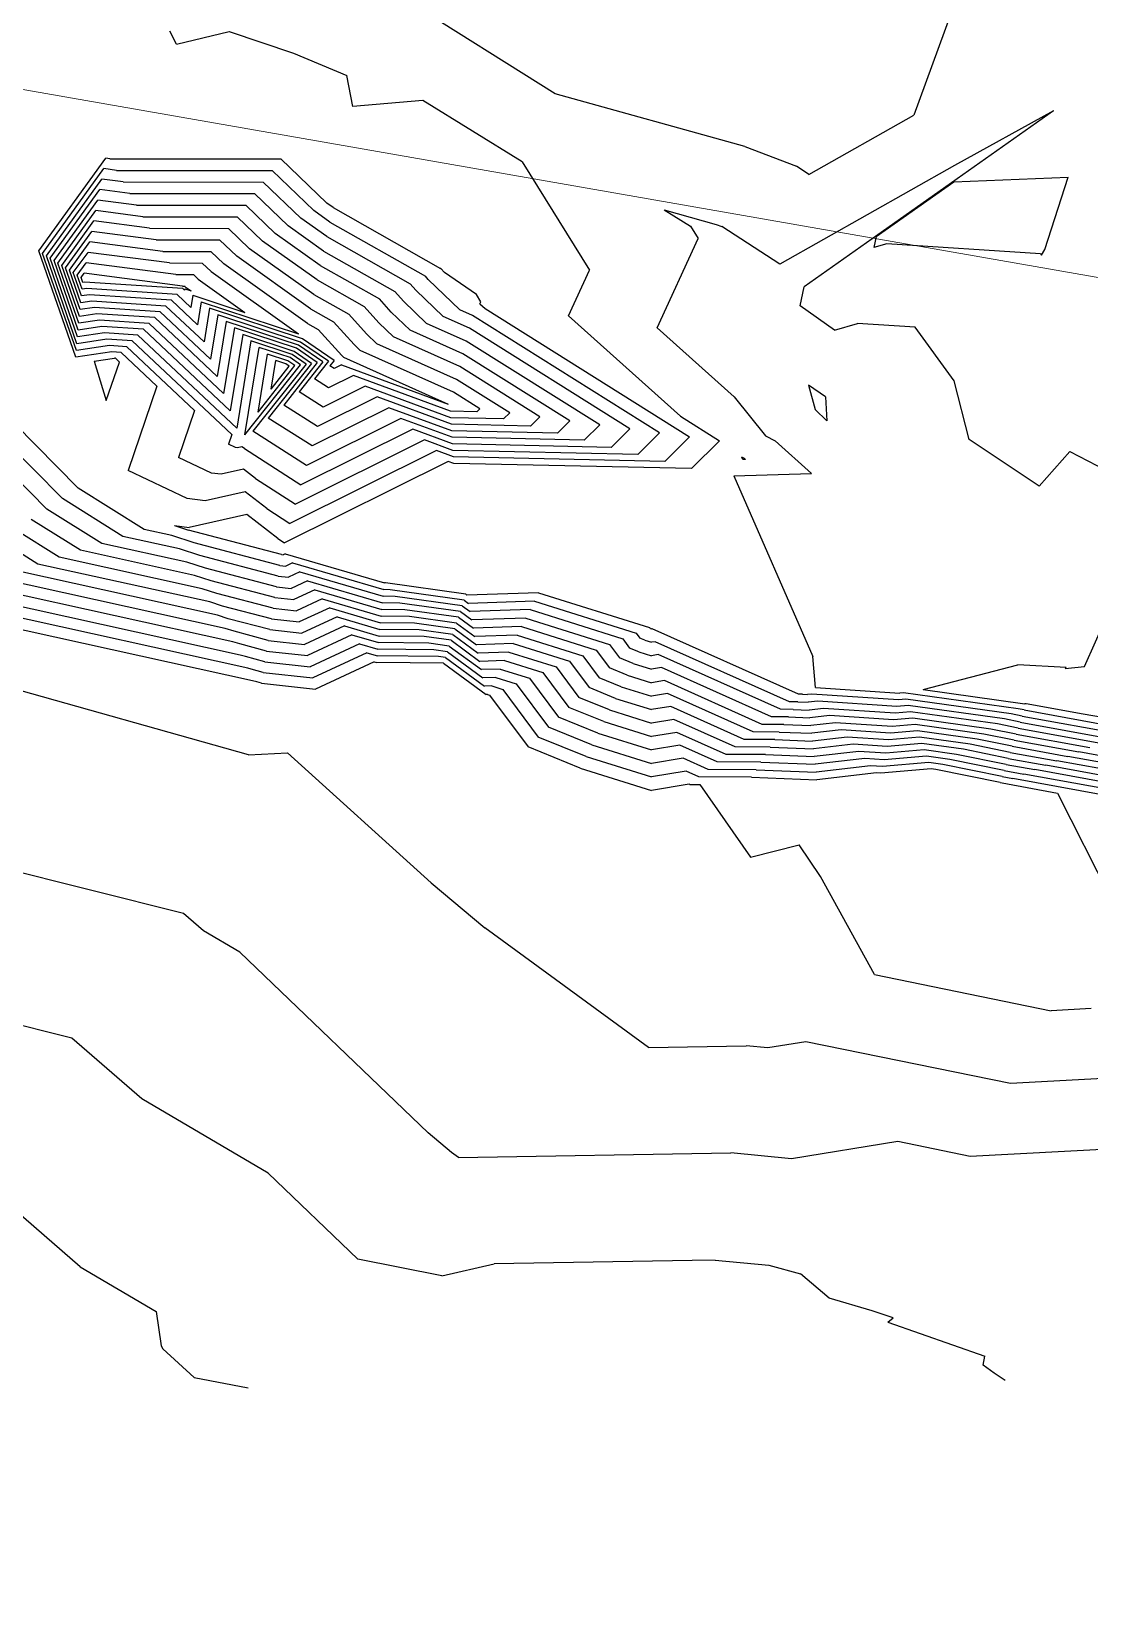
# Model space of a CAD drawing. Header units: metres. Extents: x -1120501 to 1198934, y -4928884 to 66998.
# Drawn here: x -600.4 to -540.9, y -424.5 to -336.7 of the extents above; entities that cross this region are included whole.
import ezdxf

# ---------------------------------------------------------------- set-up
doc = ezdxf.new("R2010")
doc.units = ezdxf.units.M
doc.layers.add('CL', color=5, linetype='Continuous')
doc.layers.add('SURF2CONTOURS', color=7, linetype='Continuous', lineweight=0)

msp = doc.modelspace()

# ---------------------------------------------------------------- linework, layer by layer
at = {"color": 7, "lineweight": 0}
msp.add_circle((-684.638, 190.5), 66807.042, dxfattribs=at)
at = {"layer": 'CL', "linetype": 'Continuous', "lineweight": 0}
msp.add_lwpolyline([(-1067.58, 367.805), (-1082.93, 319.257), (-1104.11, 221.685), (-1108.394, 149.1), (-1119.847, 75.237), (-1093.535, -4.65), (-914.216, -147.319), (-825.866, -265.536), (-744.417, -314.858), (-442.717, -367.63), (-277.082, -412.371), (-43.504, -540.285), (86.314, -636.548), (247.278, -699.703), (413.508, -706.366), (555.047, -769.609), (597.289, -868.966), (635.366, -929.414), (778.63, -1023.654), (803.38, -1108.375), (824.322, -1155.971), (872.87, -1163.587)], dxfattribs=at)
at = {"layer": 'SURF2CONTOURS', "color": 2, "linetype": 'Continuous', "lineweight": -3}
for p, q in [((-547.998, -333.697, 250.5), (-550.808, -341.415, 250.5)), ((-570.951, -340.218, 250.5), (-579.248, -335.025, 250.5)), ((-592.217, -337.441, 250.5), (-592.596, -336.71, 250.5)), ((-592.217, -337.441, 250.5), (-589.252, -336.727, 250.5)), ((-589.252, -336.727, 250.5), (-585.64, -337.94, 250.5)), ((-585.64, -337.94, 250.5), (-582.647, -339.19, 250.5)), ((-582.316, -340.93, 250.5), (-582.647, -339.19, 250.5)), ((-578.378, -340.594, 250.5), (-582.316, -340.93, 250.5)), ((-572.801, -344.041, 250.5), (-578.378, -340.594, 250.5)), ((-560.314, -343.185, 250.5), (-570.951, -340.218, 250.5)), ((-556.715, -344.739, 250.5), (-550.808, -341.415, 250.5)), ((-560.314, -343.185, 250.5), (-557.409, -344.289, 250.5)), ((-572.801, -344.041, 250.5), (-569.024, -350.119, 250.5)), ((-599.736, -349.175, 251.5), (-596.3, -344.419, 251.5)), ((-595.58, -344.514, 251.5), (-596.3, -344.419, 251.5)), ((-595.58, -344.514, 251.5), (-586.85, -344.524, 251.5)), ((-584.502, -346.776, 251.5), (-586.85, -344.524, 251.5)), ((-556.715, -344.739, 250.5), (-557.409, -344.289, 250.5)), ((-548.569, -345.158, 250.5), (-542.145, -344.897, 250.5)), ((-543.457, -348.963, 250.5), (-542.145, -344.897, 250.5)), ((-599.304, -349.445, 252.5), (-596.52, -345.594, 252.5)), ((-594.839, -345.814, 252.5), (-596.52, -345.594, 252.5)), ((-594.839, -345.814, 252.5), (-587.83, -345.822, 252.5)), ((-585.945, -347.63, 252.5), (-587.83, -345.822, 252.5)), ((-552.927, -348.234, 250.5), (-548.569, -345.158, 250.5)), ((-598.871, -349.716, 253.5), (-596.741, -346.768, 253.5)), ((-594.097, -347.114, 253.5), (-596.741, -346.768, 253.5)), ((-583.6, -347.418, 251.5), (-584.502, -346.776, 251.5)), ((-594.097, -347.114, 253.5), (-588.811, -347.12, 253.5)), ((-587.389, -348.484, 253.5), (-588.811, -347.12, 253.5)), ((-583.961, -349.042, 252.5), (-585.945, -347.63, 252.5)), ((-583.6, -347.418, 251.5), (-578.243, -350.453, 251.5)), ((-598.439, -349.987, 254.5), (-596.961, -347.942, 254.5)), ((-593.356, -348.414, 254.5), (-596.961, -347.942, 254.5)), ((-593.356, -348.414, 254.5), (-589.791, -348.418, 254.5)), ((-588.832, -349.338, 254.5), (-589.791, -348.418, 254.5)), ((-584.323, -350.665, 253.5), (-587.389, -348.484, 253.5)), ((-552.927, -348.234, 250.5), (-553.064, -348.849, 250.5)), ((-597.836, -354.624, 251.5), (-599.736, -349.175, 251.5)), ((-597.764, -353.86, 252.5), (-599.304, -349.445, 252.5)), ((-598.007, -350.257, 255.5), (-597.182, -349.116, 255.5)), ((-592.615, -349.714, 255.5), (-597.182, -349.116, 255.5)), ((-584.684, -352.289, 254.5), (-588.832, -349.338, 254.5)), ((-583.961, -349.042, 252.5), (-579.962, -351.307, 252.5)), ((-552.337, -348.642, 250.5), (-553.064, -348.849, 250.5)), ((-543.702, -349.2, 250.5), (-552.337, -348.642, 250.5)), ((-543.702, -349.2, 250.5), (-543.652, -349.268, 250.5)), ((-543.652, -349.268, 250.5), (-543.457, -348.963, 250.5)), ((-597.693, -353.095, 253.5), (-598.871, -349.716, 253.5)), ((-597.622, -352.33, 254.5), (-598.439, -349.987, 254.5)), ((-597.551, -351.565, 255.5), (-598.007, -350.257, 255.5)), ((-597.574, -350.528, 256.5), (-597.403, -350.29, 256.5)), ((-591.873, -351.014, 256.5), (-597.403, -350.29, 256.5)), ((-592.615, -349.714, 255.5), (-590.771, -349.716, 255.5)), ((-590.275, -350.192, 255.5), (-590.771, -349.716, 255.5)), ((-590.275, -350.192, 255.5), (-585.358, -353.69, 255.5)), ((-570.206, -352.681, 250.5), (-569.024, -350.119, 250.5)), ((-597.479, -350.8, 256.5), (-597.574, -350.528, 256.5)), ((-597.387, -350.786, 256.5), (-597.479, -350.8, 256.5)), ((-591.865, -351.152, 256.5), (-597.387, -350.786, 256.5)), ((-591.873, -351.014, 256.5), (-591.751, -351.014, 256.5)), ((-591.865, -351.152, 256.5), (-591.769, -351.243, 256.5)), ((-591.755, -351.158, 256.5), (-591.769, -351.243, 256.5)), ((-591.755, -351.158, 256.5), (-591.392, -351.277, 256.5)), ((-591.718, -351.045, 256.5), (-591.751, -351.014, 256.5)), ((-591.718, -351.045, 256.5), (-591.392, -351.277, 256.5)), ((-584.323, -350.665, 253.5), (-581.681, -352.161, 253.5)), ((-578.076, -350.637, 251.5), (-578.243, -350.453, 251.5)), ((-578.076, -350.637, 251.5), (-576.304, -352.342, 251.5)), ((-597.105, -351.499, 255.5), (-597.551, -351.565, 255.5)), ((-592.494, -351.804, 255.5), (-597.105, -351.499, 255.5)), ((-592.494, -351.804, 255.5), (-591.035, -353.178, 255.5)), ((-590.824, -351.891, 255.5), (-591.035, -353.178, 255.5)), ((-590.824, -351.891, 255.5), (-585.358, -353.69, 255.5)), ((-579.464, -351.857, 252.5), (-579.962, -351.307, 252.5)), ((-579.464, -351.857, 252.5), (-578.169, -353.103, 252.5)), ((-596.542, -352.923, 253.5), (-597.693, -353.095, 253.5)), ((-596.823, -352.211, 254.5), (-597.622, -352.33, 254.5)), ((-593.123, -352.456, 254.5), (-596.823, -352.211, 254.5)), ((-593.752, -353.108, 253.5), (-596.542, -352.923, 253.5)), ((-593.123, -352.456, 254.5), (-590.302, -355.112, 254.5)), ((-589.894, -352.625, 254.5), (-590.302, -355.112, 254.5)), ((-585.249, -354.153, 254.5), (-589.894, -352.625, 254.5)), ((-584.684, -352.289, 254.5), (-583.401, -353.016, 254.5)), ((-580.852, -353.077, 253.5), (-581.681, -352.161, 253.5)), ((-575.588, -352.663, 251.5), (-576.304, -352.342, 251.5)), ((-565.087, -359.24, 251.5), (-575.588, -352.663, 251.5)), ((-570.206, -352.681, 250.5), (-563.916, -358.314, 250.5)), ((-596.26, -353.636, 252.5), (-597.764, -353.86, 252.5)), ((-594.381, -353.76, 252.5), (-596.26, -353.636, 252.5)), ((-594.381, -353.76, 252.5), (-588.835, -358.981, 252.5)), ((-593.752, -353.108, 253.5), (-589.568, -357.046, 253.5)), ((-588.963, -353.358, 253.5), (-589.568, -357.046, 253.5)), ((-585.484, -354.503, 253.5), (-588.963, -353.358, 253.5)), ((-582.24, -354.297, 254.5), (-583.401, -353.016, 254.5)), ((-580.852, -353.077, 253.5), (-580.034, -353.864, 253.5)), ((-575.949, -354.096, 252.5), (-578.169, -353.103, 252.5)), ((-595.978, -354.348, 251.5), (-597.836, -354.624, 251.5)), ((-595.01, -354.412, 251.5), (-595.978, -354.348, 251.5)), ((-591.208, -357.991, 251.5), (-595.01, -354.412, 251.5)), ((-588.033, -354.091, 252.5), (-588.835, -358.981, 252.5)), ((-585.72, -354.852, 252.5), (-588.033, -354.091, 252.5)), ((-584.311, -355.306, 253.5), (-585.484, -354.503, 253.5)), ((-583.682, -355.226, 254.5), (-585.249, -354.153, 254.5)), ((-582.24, -354.297, 254.5), (-581.899, -354.625, 254.5)), ((-576.671, -356.964, 254.5), (-581.899, -354.625, 254.5)), ((-576.31, -355.53, 253.5), (-580.034, -353.864, 253.5)), ((-568.452, -358.792, 252.5), (-575.949, -354.096, 252.5)), ((-596.827, -355.229, 250.5), (-595.696, -355.06, 250.5)), ((-596.827, -355.229, 250.5), (-596.154, -357.437, 250.5)), ((-596.154, -357.437, 250.5), (-595.414, -355.276, 250.5)), ((-595.639, -355.064, 250.5), (-595.696, -355.06, 250.5)), ((-595.414, -355.276, 250.5), (-595.639, -355.064, 250.5)), ((-584.94, -355.386, 252.5), (-587.922, -359.154, 252.5)), ((-587.636, -358.078, 251.5), (-587.102, -354.824, 251.5)), ((-587.636, -358.078, 251.5), (-585.569, -355.466, 251.5)), ((-585.956, -355.202, 251.5), (-587.102, -354.824, 251.5)), ((-584.311, -355.306, 253.5), (-586.195, -357.686, 253.5)), ((-585.569, -355.466, 251.5), (-585.956, -355.202, 251.5)), ((-584.94, -355.386, 252.5), (-585.72, -354.852, 252.5)), ((-583.682, -355.226, 254.5), (-584.468, -356.218, 254.5)), ((-571.816, -358.345, 253.5), (-576.31, -355.53, 253.5)), ((-583.676, -356.723, 254.5), (-584.468, -356.218, 254.5)), ((-582.281, -356.03, 254.5), (-583.676, -356.723, 254.5)), ((-576.827, -358.037, 254.5), (-582.281, -356.03, 254.5)), ((-580.95, -357.234, 253.5), (-584.296, -358.897, 253.5)), ((-576.783, -358.768, 253.5), (-580.95, -357.234, 253.5)), ((-575.181, -357.897, 254.5), (-576.671, -356.964, 254.5)), ((-555.784, -357.223, 249.5), (-556.729, -356.567, 249.5)), ((-556.729, -356.567, 249.5), (-556.349, -357.935, 249.5)), ((-555.784, -357.223, 249.5), (-555.693, -358.572, 249.5)), ((-591.208, -357.991, 251.5), (-592.109, -360.623, 251.5)), ((-584.296, -358.897, 253.5), (-586.195, -357.686, 253.5)), ((-575.354, -358.07, 254.5), (-576.827, -358.037, 254.5)), ((-575.354, -358.07, 254.5), (-575.181, -357.897, 254.5)), ((-555.693, -358.572, 249.5), (-556.349, -357.935, 249.5)), ((-579.618, -358.438, 252.5), (-584.916, -361.071, 252.5)), ((-576.738, -359.498, 252.5), (-579.618, -358.438, 252.5)), ((-572.339, -358.866, 253.5), (-576.783, -358.768, 253.5)), ((-572.339, -358.866, 253.5), (-571.816, -358.345, 253.5)), ((-569.323, -359.663, 252.5), (-568.452, -358.792, 252.5)), ((-563.916, -358.314, 250.5), (-561.723, -359.687, 250.5)), ((-598.61, -362.941, 251.5), (-601.87, -359.631, 251.5)), ((-584.916, -361.071, 252.5), (-587.922, -359.154, 252.5)), ((-578.287, -359.642, 251.5), (-585.536, -363.245, 251.5)), ((-576.693, -360.229, 251.5), (-578.287, -359.642, 251.5)), ((-569.323, -359.663, 252.5), (-576.738, -359.498, 252.5)), ((-566.308, -360.459, 251.5), (-565.087, -359.24, 251.5)), ((-563.293, -361.255, 250.5), (-561.723, -359.687, 250.5)), ((-590.258, -361.504, 251.5), (-592.109, -360.623, 251.5)), ((-576.956, -360.846, 250.5), (-586.157, -365.419, 250.5)), ((-576.648, -360.96, 250.5), (-576.956, -360.846, 250.5)), ((-566.308, -360.459, 251.5), (-576.693, -360.229, 251.5)), ((-560.424, -360.744, 250.5), (-560.479, -360.614, 250.5)), ((-560.33, -360.689, 250.5), (-560.479, -360.614, 250.5)), ((-560.275, -360.739, 250.5), (-560.424, -360.744, 250.5)), ((-560.275, -360.739, 250.5), (-560.33, -360.689, 250.5)), ((-589.699, -361.575, 251.5), (-590.258, -361.504, 251.5)), ((-588.448, -361.291, 251.5), (-589.699, -361.575, 251.5)), ((-587.776, -361.816, 251.5), (-588.448, -361.291, 251.5)), ((-563.293, -361.255, 250.5), (-576.648, -360.96, 250.5)), ((-587.776, -361.816, 251.5), (-585.536, -363.245, 251.5)), ((-595.218, -365.062, 251.5), (-598.61, -362.941, 251.5)), ((-597.605, -365.836, 252.5), (-600.367, -364.109, 252.5)), ((-588.265, -363.822, 250.5), (-591.505, -364.56, 250.5)), ((-586.525, -365.184, 250.5), (-588.265, -363.822, 250.5)), ((-592.053, -365.761, 251.5), (-595.218, -365.062, 251.5)), ((-592.331, -364.455, 250.5), (-591.505, -364.56, 250.5)), ((-592.331, -364.455, 250.5), (-591.544, -364.705, 250.5)), ((-586.316, -366.084, 250.5), (-591.544, -364.705, 250.5)), ((-586.525, -365.184, 250.5), (-586.157, -365.419, 250.5)), ((-599.992, -366.609, 253.5), (-602.124, -365.276, 253.5)), ((-591.198, -367.25, 252.5), (-597.605, -365.836, 252.5)), ((-590.904, -366.126, 251.5), (-592.053, -365.761, 251.5)), ((-586.503, -367.286, 251.5), (-590.904, -366.126, 251.5)), ((-586.316, -366.084, 250.5), (-586.219, -366.094, 250.5)), ((-586.114, -366.046, 250.5), (-586.219, -366.094, 250.5)), ((-586.114, -366.046, 250.5), (-580.535, -367.673, 250.5)), ((-590.342, -368.739, 253.5), (-599.992, -366.609, 253.5)), ((-589.486, -370.228, 254.5), (-602.379, -367.383, 254.5)), ((-590.264, -367.546, 252.5), (-591.198, -367.25, 252.5)), ((-586.69, -368.489, 252.5), (-590.264, -367.546, 252.5)), ((-586.503, -367.286, 251.5), (-585.919, -367.35, 251.5)), ((-585.281, -367.054, 251.5), (-585.919, -367.35, 251.5)), ((-585.281, -367.054, 251.5), (-580.608, -368.417, 251.5)), ((-580.48, -367.674, 250.5), (-580.535, -367.673, 250.5)), ((-575.966, -368.31, 250.5), (-580.48, -367.674, 250.5)), ((-588.63, -371.717, 255.5), (-604.766, -368.156, 255.5)), ((-589.624, -368.967, 253.5), (-590.342, -368.739, 253.5)), ((-586.69, -368.489, 252.5), (-585.619, -368.606, 252.5)), ((-584.447, -368.063, 252.5), (-585.619, -368.606, 252.5)), ((-584.447, -368.063, 252.5), (-580.681, -369.161, 252.5)), ((-579.938, -368.425, 251.5), (-580.608, -368.417, 251.5)), ((-576.174, -368.955, 251.5), (-579.938, -368.425, 251.5)), ((-575.966, -368.31, 250.5), (-575.908, -368.353, 250.5)), ((-571.883, -368.218, 250.5), (-575.908, -368.353, 250.5)), ((-571.883, -368.218, 250.5), (-565.663, -370.175, 250.5)), ((-587.774, -373.206, 256.5), (-607.153, -368.93, 256.5)), ((-586.878, -369.691, 253.5), (-589.624, -368.967, 253.5)), ((-583.613, -369.072, 253.5), (-585.318, -369.861, 253.5)), ((-583.613, -369.072, 253.5), (-580.754, -369.906, 253.5)), ((-579.396, -369.176, 252.5), (-580.681, -369.161, 252.5)), ((-576.382, -369.6, 252.5), (-579.396, -369.176, 252.5)), ((-576.382, -369.6, 252.5), (-575.548, -370.213, 252.5)), ((-576.174, -368.955, 251.5), (-575.728, -369.283, 251.5)), ((-572.362, -369.17, 251.5), (-575.728, -369.283, 251.5)), ((-572.362, -369.17, 251.5), (-567.161, -370.806, 251.5)), ((-541.233, -372.356, 249.5), (-539.997, -369.598, 249.5)), ((-588.985, -370.387, 254.5), (-589.486, -370.228, 254.5)), ((-587.065, -370.893, 254.5), (-588.985, -370.387, 254.5)), ((-586.878, -369.691, 253.5), (-585.318, -369.861, 253.5)), ((-582.779, -370.08, 254.5), (-585.018, -371.117, 254.5)), ((-582.779, -370.08, 254.5), (-580.827, -370.65, 254.5)), ((-578.854, -369.927, 253.5), (-580.754, -369.906, 253.5)), ((-576.591, -370.246, 253.5), (-578.854, -369.927, 253.5)), ((-576.591, -370.246, 253.5), (-575.368, -371.143, 253.5)), ((-572.841, -370.122, 252.5), (-575.548, -370.213, 252.5)), ((-572.841, -370.122, 252.5), (-568.658, -371.438, 252.5)), ((-565.663, -370.175, 250.5), (-565.633, -370.214, 250.5)), ((-565.593, -370.231, 250.5), (-565.633, -370.214, 250.5)), ((-565.593, -370.231, 250.5), (-565.539, -370.248, 250.5)), ((-565.51, -370.243, 250.5), (-565.539, -370.248, 250.5)), ((-557.294, -373.921, 250.5), (-565.51, -370.243, 250.5)), ((-587.065, -370.893, 254.5), (-585.018, -371.117, 254.5)), ((-581.945, -371.089, 255.5), (-584.717, -372.372, 255.5)), ((-581.945, -371.089, 255.5), (-580.901, -371.394, 255.5)), ((-577.77, -371.428, 255.5), (-580.901, -371.394, 255.5)), ((-578.312, -370.677, 254.5), (-580.827, -370.65, 254.5)), ((-576.799, -370.891, 254.5), (-578.312, -370.677, 254.5)), ((-576.799, -370.891, 254.5), (-575.188, -372.073, 254.5)), ((-573.32, -371.074, 253.5), (-575.368, -371.143, 253.5)), ((-573.32, -371.074, 253.5), (-570.156, -372.07, 253.5)), ((-567.161, -370.806, 251.5), (-566.773, -371.324, 251.5)), ((-566.252, -371.537, 251.5), (-566.773, -371.324, 251.5)), ((-588.345, -371.808, 255.5), (-588.63, -371.717, 255.5)), ((-587.252, -372.096, 255.5), (-588.345, -371.808, 255.5)), ((-587.252, -372.096, 255.5), (-584.717, -372.372, 255.5)), ((-581.111, -372.098, 256.5), (-584.417, -373.628, 256.5)), ((-581.111, -372.098, 256.5), (-580.974, -372.138, 256.5)), ((-577.228, -372.179, 256.5), (-580.974, -372.138, 256.5)), ((-577.007, -371.536, 255.5), (-577.77, -371.428, 255.5)), ((-577.215, -372.181, 256.5), (-577.228, -372.179, 256.5)), ((-577.215, -372.181, 256.5), (-574.828, -373.933, 256.5)), ((-577.007, -371.536, 255.5), (-575.008, -373.003, 255.5)), ((-573.799, -372.026, 254.5), (-575.188, -372.073, 254.5)), ((-573.799, -372.026, 254.5), (-571.653, -372.701, 254.5)), ((-570.156, -372.07, 253.5), (-569.052, -373.545, 253.5)), ((-568.658, -371.438, 252.5), (-567.912, -372.434, 252.5)), ((-566.252, -371.537, 251.5), (-565.541, -371.758, 251.5)), ((-565.162, -371.696, 251.5), (-565.541, -371.758, 251.5)), ((-558.309, -374.764, 251.5), (-565.162, -371.696, 251.5)), ((-550.293, -373.654, 249.5), (-544.982, -372.263, 249.5)), ((-542.263, -372.412, 249.5), (-544.982, -372.263, 249.5)), ((-574.278, -372.978, 255.5), (-575.008, -373.003, 255.5)), ((-574.278, -372.978, 255.5), (-573.151, -373.333, 255.5)), ((-571.653, -372.701, 254.5), (-570.191, -374.655, 254.5)), ((-566.911, -372.843, 252.5), (-567.912, -372.434, 252.5)), ((-566.911, -372.843, 252.5), (-565.543, -373.269, 252.5)), ((-564.815, -373.149, 252.5), (-565.543, -373.269, 252.5)), ((-559.325, -375.607, 252.5), (-564.815, -373.149, 252.5)), ((-542.33, -372.482, 249.5), (-541.233, -372.356, 249.5)), ((-542.263, -372.412, 249.5), (-542.33, -372.482, 249.5)), ((-587.705, -373.228, 256.5), (-587.774, -373.206, 256.5)), ((-587.44, -373.298, 256.5), (-587.705, -373.228, 256.5)), ((-587.44, -373.298, 256.5), (-584.417, -373.628, 256.5)), ((-574.757, -373.93, 256.5), (-574.828, -373.933, 256.5)), ((-574.757, -373.93, 256.5), (-574.648, -373.965, 256.5)), ((-574.648, -373.965, 256.5), (-572.47, -376.875, 256.5)), ((-573.151, -373.333, 255.5), (-571.331, -375.765, 255.5)), ((-567.569, -374.148, 253.5), (-569.052, -373.545, 253.5)), ((-557.071, -373.923, 250.5), (-557.294, -373.921, 250.5)), ((-557.071, -373.923, 250.5), (-556.793, -373.934, 250.5)), ((-556.54, -373.905, 250.5), (-556.793, -373.934, 250.5)), ((-551.686, -374.232, 250.5), (-556.54, -373.905, 250.5)), ((-550.293, -373.654, 249.5), (-544.576, -374.45, 249.5)), ((-568.228, -375.454, 254.5), (-570.191, -374.655, 254.5)), ((-567.569, -374.148, 253.5), (-565.545, -374.78, 253.5)), ((-564.467, -374.602, 253.5), (-565.545, -374.78, 253.5)), ((-560.34, -376.45, 253.5), (-564.467, -374.602, 253.5)), ((-557.59, -374.769, 251.5), (-558.309, -374.764, 251.5)), ((-557.59, -374.769, 251.5), (-556.696, -374.804, 251.5)), ((-555.881, -374.71, 251.5), (-556.696, -374.804, 251.5)), ((-551.863, -374.981, 251.5), (-555.881, -374.71, 251.5)), ((-551.005, -374.906, 251.5), (-551.863, -374.981, 251.5)), ((-551.262, -374.195, 250.5), (-551.686, -374.232, 250.5)), ((-545.345, -375.018, 250.5), (-551.262, -374.195, 250.5)), ((-546.114, -375.587, 251.5), (-551.005, -374.906, 251.5)), ((-544.512, -374.463, 249.5), (-544.576, -374.45, 249.5)), ((-541.304, -375.044, 249.5), (-544.512, -374.463, 249.5)), ((-568.886, -376.76, 255.5), (-571.331, -375.765, 255.5)), ((-568.228, -375.454, 254.5), (-565.547, -376.291, 254.5)), ((-558.11, -375.615, 252.5), (-559.325, -375.607, 252.5)), ((-558.11, -375.615, 252.5), (-556.599, -375.674, 252.5)), ((-555.221, -375.516, 252.5), (-556.599, -375.674, 252.5)), ((-552.041, -375.731, 252.5), (-555.221, -375.516, 252.5)), ((-550.748, -375.617, 252.5), (-552.041, -375.731, 252.5)), ((-546.882, -376.155, 252.5), (-550.748, -375.617, 252.5)), ((-544.962, -375.821, 251.5), (-546.114, -375.587, 251.5)), ((-544.737, -375.142, 250.5), (-545.345, -375.018, 250.5)), ((-544.737, -375.142, 250.5), (-539.095, -376.163, 250.5)), ((-534.014, -376.276, 249.5), (-541.304, -375.044, 249.5)), ((-564.119, -376.056, 254.5), (-565.547, -376.291, 254.5)), ((-561.356, -377.293, 254.5), (-564.119, -376.056, 254.5)), ((-558.63, -376.461, 253.5), (-560.34, -376.45, 253.5)), ((-558.63, -376.461, 253.5), (-556.501, -376.544, 253.5)), ((-554.562, -376.322, 253.5), (-556.501, -376.544, 253.5)), ((-552.219, -376.48, 253.5), (-554.562, -376.322, 253.5)), ((-550.491, -376.329, 253.5), (-552.219, -376.48, 253.5)), ((-547.651, -376.724, 253.5), (-550.491, -376.329, 253.5)), ((-545.187, -376.5, 252.5), (-546.882, -376.155, 252.5)), ((-545.187, -376.5, 252.5), (-541.558, -377.157, 252.5)), ((-544.962, -375.821, 251.5), (-540.326, -376.66, 251.5)), ((-569.545, -378.066, 256.5), (-572.47, -376.875, 256.5)), ((-568.886, -376.76, 255.5), (-565.548, -377.802, 255.5)), ((-563.772, -377.509, 255.5), (-565.548, -377.802, 255.5)), ((-562.372, -378.136, 255.5), (-563.772, -377.509, 255.5)), ((-559.149, -377.307, 254.5), (-561.356, -377.293, 254.5)), ((-559.149, -377.307, 254.5), (-556.404, -377.415, 254.5)), ((-553.903, -377.128, 254.5), (-556.404, -377.415, 254.5)), ((-552.396, -377.229, 254.5), (-553.903, -377.128, 254.5)), ((-550.234, -377.04, 254.5), (-552.396, -377.229, 254.5)), ((-548.42, -377.292, 254.5), (-550.234, -377.04, 254.5)), ((-545.638, -377.858, 254.5), (-548.42, -377.292, 254.5)), ((-545.413, -377.179, 253.5), (-547.651, -376.724, 253.5)), ((-545.413, -377.179, 253.5), (-542.789, -377.654, 253.5)), ((-537.673, -377.864, 252.5), (-541.558, -377.157, 252.5)), ((-569.545, -378.066, 256.5), (-565.55, -379.313, 256.5)), ((-559.669, -378.153, 255.5), (-562.372, -378.136, 255.5)), ((-559.669, -378.153, 255.5), (-556.307, -378.285, 255.5)), ((-553.243, -377.934, 255.5), (-556.307, -378.285, 255.5)), ((-552.574, -377.979, 255.5), (-553.243, -377.934, 255.5)), ((-549.977, -377.751, 255.5), (-552.574, -377.979, 255.5)), ((-549.189, -377.861, 255.5), (-549.977, -377.751, 255.5)), ((-545.863, -378.538, 255.5), (-549.189, -377.861, 255.5)), ((-545.638, -377.858, 254.5), (-544.02, -378.151, 254.5)), ((-537.435, -379.35, 254.5), (-544.02, -378.151, 254.5)), ((-537.554, -378.607, 253.5), (-542.789, -377.654, 253.5)), ((-591.817, -386.226, 257.5), (-621.365, -378.835, 257.5)), ((-563.424, -378.962, 256.5), (-565.55, -379.313, 256.5)), ((-563.387, -378.978, 256.5), (-563.424, -378.962, 256.5)), ((-563.387, -378.978, 256.5), (-562.838, -378.982, 256.5)), ((-562.838, -378.982, 256.5), (-559.987, -383.053, 256.5)), ((-545.863, -378.538, 255.5), (-545.251, -378.648, 255.5)), ((-537.316, -380.093, 255.5), (-545.251, -378.648, 255.5)), ((-559.987, -383.053, 256.5), (-557.257, -382.373, 256.5)), ((-556.058, -384.144, 256.5), (-557.257, -382.373, 256.5)), ((-553.029, -389.656, 256.5), (-556.058, -384.144, 256.5)), ((-590.69, -387.2, 257.5), (-591.817, -386.226, 257.5)), ((-588.656, -388.396, 257.5), (-590.69, -387.2, 257.5)), ((-578.079, -398.541, 257.5), (-588.656, -388.396, 257.5)), ((-553.029, -389.656, 256.5), (-543.116, -391.681, 256.5)), ((-540.866, -391.562, 256.5), (-543.116, -391.681, 256.5)), ((-576.769, -399.642, 257.5), (-578.079, -398.541, 257.5)), ((-551.72, -399.026, 257.5), (-557.681, -399.997, 257.5)), ((-547.652, -399.857, 257.5), (-551.72, -399.026, 257.5)), ((-539.527, -399.427, 257.5), (-547.652, -399.857, 257.5)), ((-597.62, -406.047, 258.5), (-604.357, -400.232, 258.5)), ((-576.381, -399.925, 257.5), (-576.769, -399.642, 257.5)), ((-576.381, -399.925, 257.5), (-561.099, -399.662, 257.5)), ((-557.681, -399.997, 257.5), (-561.099, -399.662, 257.5)), ((-597.62, -406.047, 258.5), (-593.352, -408.558, 258.5)), ((-593.352, -408.558, 258.5), (-593.068, -410.48, 258.5)), ((-593.068, -410.48, 258.5), (-592.982, -410.653, 258.5)), ((-591.217, -412.267, 258.5), (-592.982, -410.653, 258.5)), ((-591.217, -412.267, 258.5), (-588.194, -412.849, 258.5))]:
    msp.add_line(p, q, dxfattribs=at)
at = {"layer": 'SURF2CONTOURS', "color": 4, "linetype": 'Continuous', "lineweight": -3}
for p, q in [((-542.985, -341.178, 250), (-556.965, -351.046, 250)), ((-542.985, -341.178, 250), (-548.526, -344.25, 250)), ((-599.952, -349.04, 251), (-596.189, -343.832, 251)), ((-595.951, -343.864, 251), (-596.189, -343.832, 251)), ((-595.951, -343.864, 251), (-586.36, -343.875, 251)), ((-583.781, -346.349, 251), (-586.36, -343.875, 251)), ((-599.52, -349.31, 252), (-596.41, -345.006, 252)), ((-595.209, -345.164, 252), (-596.41, -345.006, 252)), ((-548.526, -344.25, 250), (-558.343, -349.775, 250)), ((-595.209, -345.164, 252), (-587.34, -345.173, 252)), ((-585.224, -347.203, 252), (-587.34, -345.173, 252)), ((-599.087, -349.581, 253), (-596.631, -346.181, 253)), ((-594.468, -346.464, 253), (-596.631, -346.181, 253)), ((-594.468, -346.464, 253), (-588.321, -346.471, 253)), ((-586.667, -348.057, 253), (-588.321, -346.471, 253)), ((-583.419, -346.606, 251), (-583.781, -346.349, 251)), ((-583.419, -346.606, 251), (-577.383, -350.026, 251)), ((-564.83, -346.734, 250), (-563.359, -347.644, 250)), ((-564.83, -346.734, 250), (-561.923, -347.545, 250)), ((-598.655, -349.851, 254), (-596.851, -347.355, 254)), ((-593.727, -347.764, 254), (-596.851, -347.355, 254)), ((-583.781, -348.23, 252), (-585.224, -347.203, 252)), ((-563.359, -347.644, 250), (-562.925, -348.343, 250)), ((-561.923, -347.545, 250), (-561.588, -347.672, 250)), ((-558.343, -349.775, 250), (-561.588, -347.672, 250)), ((-598.223, -350.122, 255), (-597.072, -348.529, 255)), ((-592.985, -349.064, 255), (-597.072, -348.529, 255)), ((-593.727, -347.764, 254), (-589.301, -347.769, 254)), ((-588.11, -348.911, 254), (-589.301, -347.769, 254)), ((-584.142, -349.854, 253), (-586.667, -348.057, 253)), ((-583.781, -348.23, 252), (-579.102, -350.88, 252)), ((-565.234, -353.35, 250), (-562.925, -348.343, 250)), ((-597.871, -355.007, 251), (-599.952, -349.04, 251)), ((-597.8, -354.242, 252), (-599.52, -349.31, 252)), ((-592.985, -349.064, 255), (-590.281, -349.067, 255)), ((-589.553, -349.765, 255), (-590.281, -349.067, 255)), ((-584.504, -351.477, 254), (-588.11, -348.911, 254)), ((-597.729, -353.477, 253), (-599.087, -349.581, 253)), ((-597.658, -352.712, 254), (-598.655, -349.851, 254)), ((-597.586, -351.948, 255), (-598.223, -350.122, 255)), ((-597.791, -350.393, 256), (-597.292, -349.703, 256)), ((-592.244, -350.364, 256), (-597.292, -349.703, 256)), ((-584.865, -353.101, 255), (-589.553, -349.765, 255)), ((-584.142, -349.854, 253), (-580.822, -351.734, 253)), ((-577.382, -350.027, 251), (-577.383, -350.026, 251)), ((-577.16, -350.241, 251), (-577.382, -350.027, 251)), ((-575.376, -351.49, 251), (-577.16, -350.241, 251)), ((-597.515, -351.183, 256), (-597.791, -350.393, 256)), ((-597.246, -351.143, 256), (-597.515, -351.183, 256)), ((-592.18, -351.478, 256), (-597.246, -351.143, 256)), ((-592.244, -350.364, 256), (-591.261, -350.365, 256)), ((-590.997, -350.619, 256), (-591.261, -350.365, 256)), ((-590.997, -350.619, 256), (-588.375, -352.484, 256)), ((-578.77, -351.247, 252), (-579.102, -350.88, 252)), ((-557.202, -352.111, 250), (-556.965, -351.046, 250)), ((-596.964, -351.855, 255), (-597.586, -351.948, 255)), ((-592.809, -352.13, 255), (-596.964, -351.855, 255)), ((-592.18, -351.478, 256), (-591.402, -352.211, 256)), ((-591.289, -351.525, 256), (-591.402, -352.211, 256)), ((-591.289, -351.525, 256), (-588.375, -352.484, 256)), ((-584.504, -351.477, 254), (-582.541, -352.589, 254)), ((-580.158, -352.467, 253), (-580.822, -351.734, 253)), ((-578.77, -351.247, 252), (-577.237, -352.723, 252)), ((-575.124, -351.895, 251), (-575.376, -351.49, 251)), ((-575.178, -352.012, 251), (-575.124, -351.895, 251)), ((-575.178, -352.012, 251), (-574.89, -352.27, 251)), ((-596.682, -352.567, 254), (-597.658, -352.712, 254)), ((-593.438, -352.782, 254), (-596.682, -352.567, 254)), ((-593.438, -352.782, 254), (-589.935, -356.079, 254)), ((-592.809, -352.13, 255), (-590.668, -354.145, 255)), ((-590.359, -352.258, 255), (-590.668, -354.145, 255)), ((-585.131, -353.979, 255), (-590.359, -352.258, 255)), ((-581.546, -353.687, 254), (-582.541, -352.589, 254)), ((-580.158, -352.467, 253), (-579.102, -353.484, 253)), ((-575.769, -353.379, 252), (-577.237, -352.723, 252)), ((-574.89, -352.27, 251), (-563.405, -359.464, 251)), ((-555.262, -353.477, 250), (-557.202, -352.111, 250)), ((-596.401, -353.28, 253), (-597.729, -353.477, 253)), ((-594.067, -353.434, 253), (-596.401, -353.28, 253)), ((-594.067, -353.434, 253), (-589.202, -358.013, 253)), ((-589.428, -352.991, 254), (-589.935, -356.079, 254)), ((-585.366, -354.328, 254), (-589.428, -352.991, 254)), ((-588.498, -353.725, 253), (-589.202, -358.013, 253)), ((-585.602, -354.677, 253), (-588.498, -353.725, 253)), ((-584.865, -353.101, 255), (-584.261, -353.443, 255)), ((-582.934, -354.907, 255), (-584.261, -353.443, 255)), ((-581.546, -353.687, 254), (-580.967, -354.245, 254)), ((-576.13, -354.813, 253), (-579.102, -353.484, 253)), ((-566.77, -359.016, 252), (-575.769, -353.379, 252)), ((-560.896, -357.235, 250), (-565.234, -353.35, 250)), ((-555.262, -353.477, 250), (-553.976, -353.111, 250)), ((-550.738, -353.32, 250), (-553.976, -353.111, 250)), ((-548.551, -356.324, 250), (-550.738, -353.32, 250)), ((-595.837, -354.704, 251), (-597.871, -355.007, 251)), ((-596.119, -353.992, 252), (-597.8, -354.242, 252)), ((-594.696, -354.086, 252), (-596.119, -353.992, 252)), ((-595.325, -354.738, 251), (-595.837, -354.704, 251)), ((-589.105, -359.348, 252), (-594.696, -354.086, 252)), ((-588.373, -359.366, 252), (-587.568, -354.458, 252)), ((-585.838, -355.027, 252), (-587.568, -354.458, 252)), ((-584.626, -355.346, 253), (-585.602, -354.677, 253)), ((-583.997, -355.266, 254), (-585.366, -354.328, 254)), ((-583.368, -355.186, 255), (-585.131, -353.979, 255)), ((-576.49, -356.247, 254), (-580.967, -354.245, 254)), ((-593.311, -356.633, 251), (-595.325, -354.738, 251)), ((-588.373, -359.366, 252), (-585.255, -355.426, 252)), ((-584.626, -355.346, 253), (-587.058, -358.42, 253)), ((-586.899, -356.789, 251), (-586.637, -355.191, 251)), ((-586.899, -356.789, 251), (-585.884, -355.506, 251)), ((-586.074, -355.376, 251), (-586.637, -355.191, 251)), ((-585.884, -355.506, 251), (-586.074, -355.376, 251)), ((-585.255, -355.426, 252), (-585.838, -355.027, 252)), ((-583.997, -355.266, 254), (-585.331, -356.952, 254)), ((-583.368, -355.186, 255), (-583.604, -355.485, 255)), ((-583.366, -355.637, 255), (-583.604, -355.485, 255)), ((-582.946, -355.428, 255), (-583.366, -355.637, 255)), ((-582.946, -355.428, 255), (-576.966, -357.629, 255)), ((-582.934, -354.907, 255), (-582.832, -355.006, 255)), ((-582.832, -355.006, 255), (-576.966, -357.629, 255)), ((-570.134, -358.568, 253), (-576.13, -354.813, 253)), ((-573.499, -358.121, 254), (-576.49, -356.247, 254)), ((-547.703, -359.62, 250), (-548.551, -356.324, 250)), ((-593.311, -356.633, 251), (-594.929, -361.358, 251)), ((-583.986, -357.81, 254), (-585.331, -356.952, 254)), ((-581.615, -356.632, 254), (-583.986, -357.81, 254)), ((-576.805, -358.403, 254), (-581.615, -356.632, 254)), ((-560.896, -357.235, 250), (-559.142, -359.416, 250)), ((-580.284, -357.836, 253), (-584.606, -359.984, 253)), ((-576.76, -359.133, 253), (-580.284, -357.836, 253)), ((-573.846, -358.468, 254), (-573.499, -358.121, 254)), ((-597.732, -362.358, 251), (-601.295, -358.739, 251)), ((-584.606, -359.984, 253), (-587.058, -358.42, 253)), ((-578.953, -359.04, 252), (-585.226, -362.158, 252)), ((-576.716, -359.864, 252), (-578.953, -359.04, 252)), ((-573.846, -358.468, 254), (-576.805, -358.403, 254)), ((-570.831, -359.265, 253), (-570.134, -358.568, 253)), ((-567.816, -360.061, 252), (-566.77, -359.016, 252)), ((-589.105, -359.348, 252), (-589.29, -359.888, 252)), ((-588.91, -360.069, 252), (-589.29, -359.888, 252)), ((-570.831, -359.265, 253), (-576.76, -359.133, 253)), ((-567.816, -360.061, 252), (-576.716, -359.864, 252)), ((-564.8, -360.857, 251), (-563.405, -359.464, 251)), ((-559.142, -359.416, 250), (-558.601, -359.691, 250)), ((-556.564, -361.534, 250), (-558.601, -359.691, 250)), ((-543.774, -362.24, 250), (-547.703, -359.62, 250)), ((-599.489, -363.525, 252), (-602.446, -360.522, 252)), ((-588.796, -360.083, 252), (-588.91, -360.069, 252)), ((-588.539, -360.025, 252), (-588.796, -360.083, 252)), ((-588.401, -360.133, 252), (-588.539, -360.025, 252)), ((-588.401, -360.133, 252), (-585.226, -362.158, 252)), ((-577.621, -360.244, 251), (-585.846, -364.332, 251)), ((-576.671, -360.594, 251), (-577.621, -360.244, 251)), ((-564.8, -360.857, 251), (-576.671, -360.594, 251)), ((-543.774, -362.24, 250), (-542.055, -360.287, 250)), ((-542.055, -360.287, 250), (-534.593, -364.187, 250)), ((-591.606, -362.94, 251), (-594.929, -361.358, 251)), ((-560.932, -361.667, 250), (-556.564, -361.534, 250)), ((-560.932, -361.667, 250), (-556.48, -371.807, 250)), ((-594.025, -364.675, 251), (-597.732, -362.358, 251)), ((-588.356, -362.557, 251), (-590.602, -363.067, 251)), ((-587.151, -363.5, 251), (-588.356, -362.557, 251)), ((-590.602, -363.067, 251), (-591.606, -362.94, 251)), ((-587.151, -363.5, 251), (-585.846, -364.332, 251)), ((-596.412, -365.449, 252), (-599.489, -363.525, 252)), ((-598.799, -366.222, 253), (-601.245, -364.693, 253)), ((-592.481, -365.016, 251), (-594.025, -364.675, 251)), ((-591.224, -365.415, 251), (-592.481, -365.016, 251)), ((-591.626, -366.505, 252), (-596.412, -365.449, 252)), ((-586.409, -366.685, 251), (-591.224, -365.415, 251)), ((-589.914, -369.483, 254), (-601.186, -366.996, 254)), ((-590.77, -367.994, 253), (-598.799, -366.222, 253)), ((-590.584, -366.836, 252), (-591.626, -366.505, 252)), ((-586.597, -367.888, 252), (-590.584, -366.836, 252)), ((-586.409, -366.685, 251), (-586.069, -366.722, 251)), ((-585.698, -366.55, 251), (-586.069, -366.722, 251)), ((-585.698, -366.55, 251), (-580.572, -368.045, 251)), ((-589.058, -370.972, 255), (-603.573, -367.77, 255)), ((-586.597, -367.888, 252), (-585.769, -367.978, 252)), ((-584.864, -367.559, 252), (-585.769, -367.978, 252)), ((-584.864, -367.559, 252), (-580.645, -368.789, 252)), ((-588.202, -372.462, 256), (-605.96, -368.543, 256)), ((-589.944, -368.256, 253), (-590.77, -367.994, 253)), ((-586.784, -369.09, 253), (-589.944, -368.256, 253)), ((-584.03, -368.567, 253), (-585.468, -369.233, 253)), ((-584.03, -368.567, 253), (-580.718, -369.533, 253)), ((-580.209, -368.049, 251), (-580.572, -368.045, 251)), ((-576.07, -368.633, 251), (-580.209, -368.049, 251)), ((-576.07, -368.633, 251), (-575.818, -368.818, 251)), ((-572.122, -368.694, 251), (-575.818, -368.818, 251)), ((-572.122, -368.694, 251), (-566.412, -370.49, 251)), ((-589.304, -369.677, 254), (-589.914, -369.483, 254)), ((-586.784, -369.09, 253), (-585.468, -369.233, 253)), ((-583.196, -369.576, 254), (-585.168, -370.489, 254)), ((-583.196, -369.576, 254), (-580.791, -370.278, 254)), ((-579.125, -369.551, 253), (-580.718, -369.533, 253)), ((-579.667, -368.8, 252), (-580.645, -368.789, 252)), ((-576.278, -369.278, 252), (-579.667, -368.8, 252)), ((-576.486, -369.923, 253), (-579.125, -369.551, 253)), ((-576.278, -369.278, 252), (-575.638, -369.748, 252)), ((-572.601, -369.646, 252), (-575.638, -369.748, 252)), ((-572.601, -369.646, 252), (-567.909, -371.122, 252)), ((-586.971, -370.292, 254), (-589.304, -369.677, 254)), ((-586.971, -370.292, 254), (-585.168, -370.489, 254)), ((-578.583, -370.302, 254), (-580.791, -370.278, 254)), ((-576.695, -370.568, 254), (-578.583, -370.302, 254)), ((-576.486, -369.923, 253), (-575.458, -370.678, 253)), ((-566.412, -370.49, 251), (-566.203, -370.769, 251)), ((-588.665, -371.097, 255), (-589.058, -370.972, 255)), ((-587.159, -371.495, 255), (-588.665, -371.097, 255)), ((-582.362, -370.585, 255), (-584.867, -371.745, 255)), ((-582.362, -370.585, 255), (-580.864, -371.022, 255)), ((-578.041, -371.053, 255), (-580.864, -371.022, 255)), ((-576.903, -371.213, 255), (-578.041, -371.053, 255)), ((-576.903, -371.213, 255), (-575.098, -372.538, 255)), ((-576.695, -370.568, 254), (-575.278, -371.608, 254)), ((-573.08, -370.598, 253), (-575.458, -370.678, 253)), ((-573.08, -370.598, 253), (-569.407, -371.754, 253)), ((-567.909, -371.122, 252), (-567.342, -371.879, 252)), ((-565.923, -370.884, 251), (-566.203, -370.769, 251)), ((-565.923, -370.884, 251), (-565.54, -371.003, 251)), ((-565.336, -370.969, 251), (-565.54, -371.003, 251)), ((-557.802, -374.343, 251), (-565.336, -370.969, 251)), ((-587.159, -371.495, 255), (-584.867, -371.745, 255)), ((-581.528, -371.593, 256), (-584.567, -373, 256)), ((-581.528, -371.593, 256), (-580.937, -371.766, 256)), ((-577.499, -371.804, 256), (-580.937, -371.766, 256)), ((-577.111, -371.859, 256), (-577.499, -371.804, 256)), ((-577.111, -371.859, 256), (-574.918, -373.468, 256)), ((-573.56, -371.55, 254), (-575.278, -371.608, 254)), ((-573.56, -371.55, 254), (-570.905, -372.385, 254)), ((-569.407, -371.754, 253), (-568.482, -372.99, 253)), ((-566.581, -372.19, 252), (-567.342, -371.879, 252)), ((-566.581, -372.19, 252), (-565.542, -372.514, 252)), ((-556.33, -373.538, 250), (-556.48, -371.807, 250)), ((-588.025, -372.518, 256), (-588.202, -372.462, 256)), ((-587.346, -372.697, 256), (-588.025, -372.518, 256)), ((-587.346, -372.697, 256), (-584.567, -373, 256)), ((-574.039, -372.502, 255), (-575.098, -372.538, 255)), ((-574.039, -372.502, 255), (-572.402, -373.017, 255)), ((-572.402, -373.017, 255), (-570.761, -375.21, 255)), ((-570.905, -372.385, 254), (-569.621, -374.1, 254)), ((-567.24, -373.495, 253), (-568.482, -372.99, 253)), ((-564.988, -372.423, 252), (-565.542, -372.514, 252)), ((-558.817, -375.186, 252), (-564.988, -372.423, 252)), ((-588.173, -377.327, 257), (-602.788, -373.216, 257)), ((-574.518, -373.454, 256), (-574.918, -373.468, 256)), ((-574.518, -373.454, 256), (-573.9, -373.649, 256)), ((-573.9, -373.649, 256), (-571.9, -376.32, 256)), ((-567.24, -373.495, 253), (-565.544, -374.025, 253)), ((-564.641, -373.876, 253), (-565.544, -374.025, 253)), ((-559.833, -376.028, 253), (-564.641, -373.876, 253)), ((-556.33, -373.538, 250), (-551.597, -373.857, 250)), ((-551.391, -373.839, 250), (-551.597, -373.857, 250)), ((-544.961, -374.734, 250), (-551.391, -373.839, 250)), ((-567.898, -374.801, 254), (-569.621, -374.1, 254)), ((-567.898, -374.801, 254), (-565.546, -375.536, 254)), ((-557.33, -374.346, 251), (-557.802, -374.343, 251)), ((-557.33, -374.346, 251), (-556.744, -374.369, 251)), ((-556.21, -374.308, 251), (-556.744, -374.369, 251)), ((-551.775, -374.606, 251), (-556.21, -374.308, 251)), ((-551.134, -374.55, 251), (-551.775, -374.606, 251)), ((-545.729, -375.303, 251), (-551.134, -374.55, 251)), ((-544.624, -374.802, 250), (-544.961, -374.734, 250)), ((-544.624, -374.802, 250), (-538.48, -375.915, 250)), ((-568.557, -376.107, 255), (-570.761, -375.21, 255)), ((-564.293, -375.329, 254), (-565.546, -375.536, 254)), ((-560.848, -376.871, 254), (-564.293, -375.329, 254)), ((-557.85, -375.192, 252), (-558.817, -375.186, 252)), ((-557.85, -375.192, 252), (-556.647, -375.239, 252)), ((-555.551, -375.113, 252), (-556.647, -375.239, 252)), ((-551.952, -375.356, 252), (-555.551, -375.113, 252)), ((-550.877, -375.262, 252), (-551.952, -375.356, 252)), ((-546.498, -375.871, 252), (-550.877, -375.262, 252)), ((-544.849, -375.482, 251), (-545.729, -375.303, 251)), ((-544.849, -375.482, 251), (-539.711, -376.412, 251)), ((-569.216, -377.413, 256), (-571.9, -376.32, 256)), ((-568.557, -376.107, 255), (-565.547, -377.047, 255)), ((-558.37, -376.038, 253), (-559.833, -376.028, 253)), ((-558.37, -376.038, 253), (-556.55, -376.109, 253)), ((-554.892, -375.919, 253), (-556.55, -376.109, 253)), ((-552.13, -376.105, 253), (-554.892, -375.919, 253)), ((-550.62, -375.973, 253), (-552.13, -376.105, 253)), ((-547.267, -376.44, 253), (-550.62, -375.973, 253)), ((-545.3, -376.84, 253), (-547.267, -376.44, 253)), ((-545.075, -376.161, 252), (-546.498, -375.871, 252)), ((-545.075, -376.161, 252), (-540.942, -376.909, 252)), ((-588.173, -377.327, 257), (-585.984, -377.202, 257)), ((-585.984, -377.202, 257), (-577.925, -384.497, 257)), ((-569.216, -377.413, 256), (-565.549, -378.558, 256)), ((-563.946, -376.782, 255), (-565.547, -377.047, 255)), ((-561.864, -377.714, 255), (-563.946, -376.782, 255)), ((-558.889, -376.884, 254), (-560.848, -376.871, 254)), ((-558.889, -376.884, 254), (-556.453, -376.98, 254)), ((-554.232, -376.725, 254), (-556.453, -376.98, 254)), ((-553.573, -377.531, 255), (-556.356, -377.85, 255)), ((-552.307, -376.855, 254), (-554.232, -376.725, 254)), ((-552.485, -377.604, 255), (-553.573, -377.531, 255)), ((-550.106, -377.395, 255), (-552.485, -377.604, 255)), ((-550.363, -376.684, 254), (-552.307, -376.855, 254)), ((-548.035, -377.008, 254), (-550.363, -376.684, 254)), ((-548.804, -377.577, 255), (-550.106, -377.395, 255)), ((-545.525, -377.519, 254), (-548.035, -377.008, 254)), ((-545.525, -377.519, 254), (-543.404, -377.903, 254)), ((-545.3, -376.84, 253), (-542.173, -377.406, 253)), ((-537.614, -378.236, 253), (-542.173, -377.406, 253)), ((-563.598, -378.235, 256), (-565.549, -378.558, 256)), ((-562.879, -378.557, 256), (-563.598, -378.235, 256)), ((-559.409, -377.73, 255), (-561.864, -377.714, 255)), ((-559.409, -377.73, 255), (-556.356, -377.85, 255)), ((-552.913, -378.336, 256), (-556.258, -378.72, 256)), ((-552.662, -378.353, 256), (-552.913, -378.336, 256)), ((-549.849, -378.107, 256), (-552.662, -378.353, 256)), ((-549.573, -378.145, 256), (-549.849, -378.107, 256)), ((-545.976, -378.877, 256), (-549.573, -378.145, 256)), ((-545.751, -378.198, 255), (-548.804, -377.577, 255)), ((-545.751, -378.198, 255), (-544.635, -378.4, 255)), ((-537.376, -379.721, 255), (-544.635, -378.4, 255)), ((-537.495, -378.978, 254), (-543.404, -377.903, 254)), ((-559.929, -378.576, 256), (-562.879, -378.557, 256)), ((-559.929, -378.576, 256), (-556.258, -378.72, 256)), ((-545.976, -378.877, 256), (-545.866, -378.897, 256)), ((-545.866, -378.897, 256), (-542.745, -379.465, 256)), ((-542.745, -379.465, 256), (-539.78, -385.344, 256)), ((-577.925, -384.497, 257), (-574.906, -387.036, 257)), ((-565.708, -393.743, 257), (-574.906, -387.036, 257)), ((-598.087, -393.229, 258), (-616.748, -388.561, 258)), ((-594.155, -396.623, 258), (-598.087, -393.229, 258)), ((-565.708, -393.743, 257), (-560.234, -393.649, 257)), ((-559.01, -393.769, 257), (-560.234, -393.649, 257)), ((-556.875, -393.421, 257), (-559.01, -393.769, 257)), ((-545.384, -395.769, 257), (-556.875, -393.421, 257)), ((-540.196, -395.494, 257), (-545.384, -395.769, 257)), ((-587.061, -400.796, 258), (-594.155, -396.623, 258)), ((-587.061, -400.796, 258), (-582.036, -405.616, 258)), ((-577.313, -406.555, 258), (-582.036, -405.616, 258)), ((-577.313, -406.555, 258), (-574.374, -405.892, 258)), ((-563.261, -405.697, 258), (-574.374, -405.892, 258)), ((-561.964, -405.675, 258), (-563.261, -405.697, 258)), ((-561.964, -405.675, 258), (-558.955, -405.969, 258)), ((-558.955, -405.969, 258), (-557.184, -406.449, 258)), ((-555.572, -407.817, 258), (-557.184, -406.449, 258)), ((-553.163, -408.529, 258), (-555.572, -407.817, 258)), ((-551.984, -408.918, 258), (-553.163, -408.529, 258)), ((-552.269, -409.154, 258), (-551.984, -408.918, 258)), ((-552.269, -409.154, 258), (-546.824, -411.07, 258)), ((-546.918, -411.583, 258), (-546.824, -411.07, 258)), ((-546.311, -412.022, 258), (-546.918, -411.583, 258)), ((-545.693, -412.426, 258), (-546.311, -412.022, 258))]:
    msp.add_line(p, q, dxfattribs=at)

doc.saveas('drawing.dxf')
